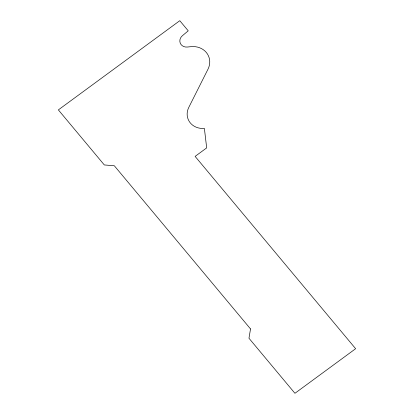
<?xml version="1.0" encoding="UTF-8"?>
<svg xmlns="http://www.w3.org/2000/svg" width="414" height="414" viewBox="0 0 414 414"><rect width="100%" height="100%" fill="white"/><g stroke="black" fill="none" stroke-linecap="round" stroke-linejoin="round"><path stroke-width="0.62" d="M250.527 328.933L248.969 338.243L294.928 393.3L355.642 348.707L195.113 156.394L206.679 147.896L204.376 128.376A16.834 15.158 -19.9 0 1 188.768 107.423L207.999 69.185A18.102 16.296 -19.9 0 0 191.108 46.658L187.278 47.041A7.24 6.52 -19.9 0 1 180.225 43.066A7.24 6.52 -19.9 0 1 182.76 35.413L188.235 30.822L179.785 20.7L58.358 109.891L104.318 164.948L114.321 165.76L250.527 328.933"/></g></svg>
